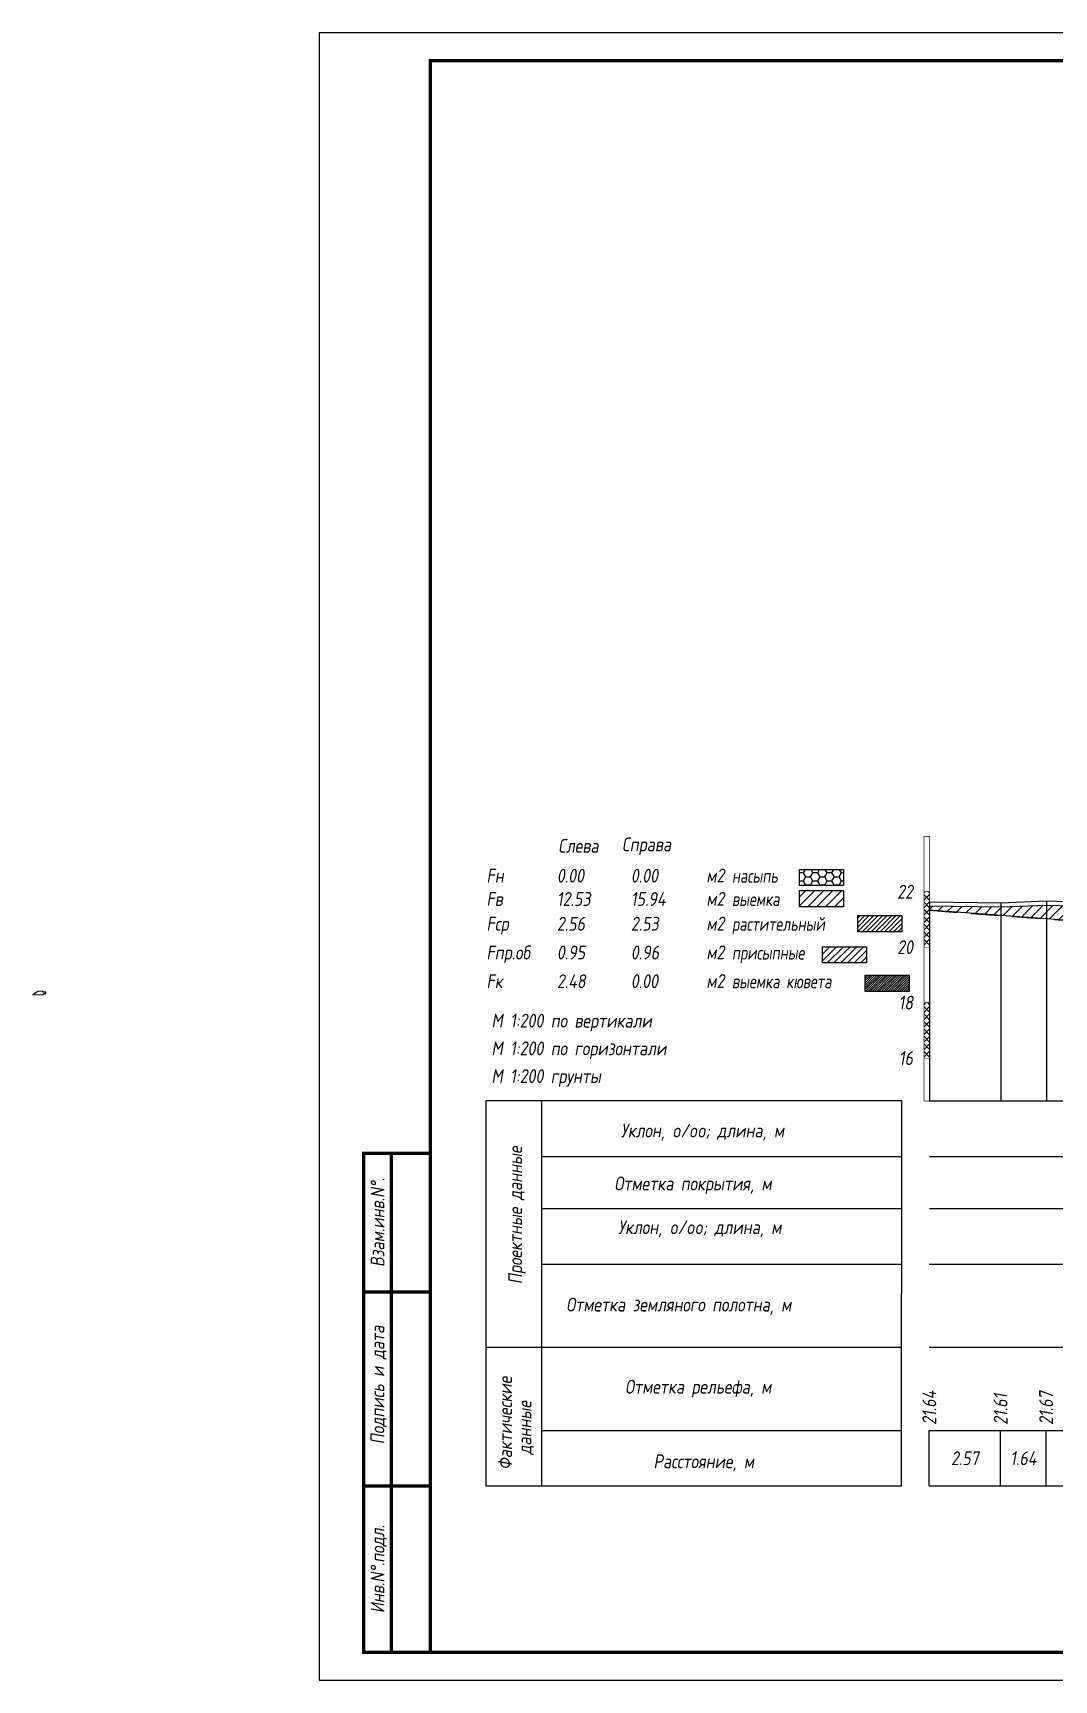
# Model space of a CAD drawing. Extents: x -717 to 1451, y -133302 to 233.
# Drawn here: x -81.7 to 102.4, y -106286.4 to -105989.4 of the extents above; entities that cross this region are included whole.
import ezdxf
from ezdxf.enums import TextEntityAlignment as Align

# ---------------------------------------------------------------- set-up
doc = ezdxf.new("R2010")
doc.units = 0
doc.linetypes.add('штриховая', pattern=[0.75, 0.5, -0.25])
for name, color, linetype in [('Зарамочное оформление', 7, 'Continuous'), ('Интерполированный поперечник', 2, 'Continuous'), ('Код_510', 7, 'Continuous'), ('Линейка абсолютных высот', 7, 'Continuous'), ('Объем выемки', 7, 'Continuous'), ('Объем кюветов', 7, 'Continuous'), ('Объем насыпи', 7, 'Continuous'), ('Объем присыпных обочин', 7, 'Continuous'), ('Объем срезки растительного слоя', 7, 'Continuous'), ('Объём_2650', 7, 'Continuous'), ('Таблица', 7, 'Continuous'), ('Черный поперечник', 3, 'Continuous')]:
    doc.layers.add(name, color=color, linetype=linetype)
for name, color, linetype, true_color in [('Контур_2570', 7, 'Continuous', 0x80ff00), ('Объём_2563', 7, 'Continuous', 0xff8000), ('Объём_2570', 7, 'Continuous', 0x80ff00), ('Объём_2600', 7, 'Continuous', 0x808000), ('Объём_2620', 2, 'Continuous', 0xffff00)]:
    doc.layers.add(name, color=color, linetype=linetype, true_color=true_color)
doc.styles.add('М', font='romand.shx', dxfattribs={"width": 0.8, "oblique": 10, "height": 2.5})
pattern_1 = [(45.0000013, (0, 0), (-0.6735192404, 0.673519211), []), (135.0000003, (0, 0), (-0.673519222, -0.67351923), [])]

# ---------------------------------------------------------------- blocks, each defined once
blk = doc.blocks.new('условные обозначения')
at = {"layer": 'Объём_2563'}
h = blk.add_hatch(dxfattribs=at)
h.set_pattern_fill('ANSI31', color=256, scale=0.3)
h.set_pattern_definition([(45, (-34.5, -100.5), (-0.673519, 0.673519), [])])
h.paths.add_polyline_path([(18.26, 7.53), (27.08, 7.53), (27.08, 4.62), (18.26, 4.62)])
at = {"layer": 'Объём_2570'}
h = blk.add_hatch(dxfattribs=at)
h.set_pattern_fill('ANSI31', color=3, scale=0.2)
h.set_pattern_definition([(45, (-32.9034, -100.5), (-0.4490128, 0.4490128), [])])
h.paths.add_polyline_path([(25.29, 13.16), (34.12, 13.16), (34.12, 10.25), (25.29, 10.25)])
at = {"layer": 'Объём_2600'}
h = blk.add_hatch(dxfattribs=at)
h.set_pattern_fill('ANSI31', color=6, scale=0.4)
h.set_pattern_definition([(45, (-34.5, -100.5), (-0.898026, 0.898026), [])])
h.paths.add_polyline_path([(13.63, 17.67), (22.46, 17.67), (22.46, 14.76), (13.63, 14.76)])
at = {"layer": 'Объём_2620'}
h = blk.add_hatch(dxfattribs=at)
h.set_pattern_fill('ANSI31', color=2, scale=0.1)
h.set_pattern_definition([(45, (-33.755, -100.5), (-0.2245064, 0.2245064), [])])
h.paths.add_polyline_path([(26.75, 2.41), (35.57, 2.41), (35.57, -0.5), (26.75, -0.5)])
at = {"layer": 'Объём_2650'}
h = blk.add_hatch(dxfattribs=at)
h.set_pattern_fill('HONEY', color=5, scale=0.3)
h.set_pattern_definition([(0, (-34.5, -100.5), (1.42875, 0.824889), [0.9525, -1.905]), (120, (-34.5, -100.5), (-1.42875, 0.824889), [0.9525, -1.905]), (60, (-34.5, -100.5), (3e-09, 1.6497784), [-1.905, 0.9525])])
h.paths.add_polyline_path([(13.63, 21.49), (22.46, 21.49), (22.46, 18.58), (13.63, 18.58)])
at = {"layer": 'Объём_2563'}
blk.add_lwpolyline([(18.26, 7.53), (27.08, 7.53), (27.08, 4.62), (18.26, 4.62)], close=True, dxfattribs=at)
at = {"layer": 'Объём_2620', "color": 2}
blk.add_lwpolyline([(26.75, 2.41), (35.57, 2.41), (35.57, -0.5), (26.75, -0.5)], close=True, dxfattribs=at)
at = {"layer": 'Объём_2650', "color": 5}
blk.add_lwpolyline([(13.63, 21.49), (22.46, 21.49), (22.46, 18.58), (13.63, 18.58)], close=True, dxfattribs=at)
at = {"layer": 'Объём_2650', "color": 6}
blk.add_lwpolyline([(13.63, 17.67), (22.46, 17.67), (22.46, 14.76), (13.63, 14.76)], close=True, dxfattribs=at)
at = {"layer": 'Объём_2650', "color": 3}
blk.add_lwpolyline([(25.29, 13.16), (34.12, 13.16), (34.12, 10.25), (25.29, 10.25)], close=True, dxfattribs=at)
at = {"layer": 'Объем насыпи', "color": 1, "style": 'М', "oblique": 10, "width": 0.8}
for s, p in [('насыпь', (0.09, 19.09)), ('выемка', (0.09, 14.89)), ('растительный', (0.09, 10.42)), ('присыпные', (0.09, 5.24)), ('выемка кювета', (0.09, 0.06))]:
    blk.add_text(s, height=2.5, dxfattribs=at).set_placement(p)

msp = doc.modelspace()

# ---------------------------------------------------------------- hatches: boundary and pattern name
at = {"layer": 'Линейка абсолютных высот'}
h = msp.add_hatch(dxfattribs=at)
h.set_pattern_fill('ANSI37', scale=0.3, style=0)
h.set_pattern_definition(pattern_1)
h.paths.add_polyline_path([(80, -106154.275), (80, -106144.275), (79, -106144.275), (79, -106154.275)])
h = msp.add_hatch(dxfattribs=at)
h.set_pattern_fill('ANSI37', scale=0.3, style=0)
h.set_pattern_definition(pattern_1)
h.paths.add_polyline_path([(80, -106174.275), (80, -106164.275), (79, -106164.275), (79, -106174.275)])
at = {"layer": 'Объём_2600'}
h = msp.add_hatch(dxfattribs=at)
h.set_pattern_fill('ANSI31', color=6, scale=0.4)
h.paths.add_polyline_path([(80, -106146.823), (92.85, -106147), (101.057, -106146.682), (108.177, -106146.9), (109.62, -106146.829), (111.445, -106148.988), (112.55, -106149.834), (113.894, -106149.759), (114.813, -106149.718), (116.501, -106147.387), (117.503, -106146.461), (118.839, -106146.198), (119.09, -106145.797), (120.869, -106145.294), (122.053, -106145.191), (136.515, -106142.498), (136.606, -106142.634), (136.987, -106143.263), (146.91, -106143.042), (189.874, -106142.251), (190.305, -106142.262), (190.305, -106145.037), (128.807, -106146.882), (122.937, -106150.796), (80, -106147.621)])

# ---------------------------------------------------------------- linework, layer by layer
at = {"layer": 'Интерполированный поперечник', "linetype": 'штриховая', "ltscale": 10, "flags": 128}
msp.add_lwpolyline([(80, -106147.621), (299.479, -106163.848)], dxfattribs=at)
at = {"layer": 'Код_510'}
for p, q in [((79.946, -106251.421), (79.946, -106241.421)), ((92.795, -106251.421), (92.795, -106241.421)), ((101.003, -106251.421), (101.003, -106241.421))]:
    msp.add_line(p, q, dxfattribs=at)
at = {"layer": 'Контур_2570', "flags": 128}
msp.add_lwpolyline([(80, -106146.823), (92.85, -106147), (101.057, -106146.682), (108.177, -106146.9)], dxfattribs=at)
at = {"layer": 'Линейка абсолютных высот', "color": 7, "const_width": 0.1, "flags": 128}
for points in [[(80, -106144.275), (80, -106134.275), (79, -106134.275), (79, -106144.275), (80, -106144.275)], [(80, -106154.275), (80, -106144.275), (79, -106144.275), (79, -106154.275), (80, -106154.275)], [(80, -106164.275), (80, -106154.275), (79, -106154.275), (79, -106164.275), (80, -106164.275)], [(80, -106174.275), (80, -106164.275), (79, -106164.275), (79, -106174.275), (80, -106174.275)], [(80, -106182), (80, -106174.275), (79, -106174.275), (79, -106182), (80, -106182)]]:
    msp.add_lwpolyline(points, dxfattribs=at)
at = {"layer": 'Объём_2563', "color": 250, "flags": 128}
msp.add_lwpolyline([(-79.698, -106162.646), (-79.398, -106162.64), (-79.398, -106162.371), (-79.898, -106162.371), (-79.898, -106162.23), (-80.798, -106162.266), (-81.698, -106162.866), (-79.881, -106162.83), (-79.698, -106162.646)], dxfattribs=at)
at = {"layer": 'Объём_2650', "color": 6, "flags": 128}
for points in [[(80, -106146.823), (80, -106146.823), (80, -106146.823), (92.85, -106147), (101.057, -106146.682), (108.177, -106146.9)], [(122.937, -106150.796), (80, -106147.621), (80, -106146.823), (80, -106146.823)]]:
    msp.add_lwpolyline(points, dxfattribs=at)
at = {"layer": 'Таблица'}
for p, q in [((80, -106182), (299.479, -106182)), ((80, -106192), (299.479, -106192)), ((80, -106201.421), (299.479, -106201.421)), ((79.946, -106211.421), (299.425, -106211.421)), ((79.946, -106226.421), (299.425, -106226.421)), ((79.946, -106241.421), (299.425, -106241.421)), ((79.946, -106251.421), (299.425, -106251.421))]:
    msp.add_line(p, q, dxfattribs=at)
at = {"layer": 'Таблица', "linetype": 'Continuous', "flags": 128}
for points in [[(0, -106182), (-0.054, -106251.421)], [(75, -106182), (0, -106182)], [(10, -106182), (10, -106251.421)], [(74.946, -106251.421), (75, -106182)], [(10, -106192), (75, -106192)], [(10, -106201.421), (75, -106201.421)], [(9.946, -106211.421), (74.946, -106211.421)], [(-0.054, -106226.421), (74.946, -106226.421)], [(9.946, -106241.421), (74.946, -106241.421)], [(-0.054, -106251.421), (74.946, -106251.421)]]:
    msp.add_lwpolyline(points, dxfattribs=at)
at = {"layer": 'Черный поперечник', "color": 7}
for p, q in [((80, -106146.073), (80, -106182)), ((92.85, -106146.25), (92.85, -106182)), ((101.057, -106145.932), (101.057, -106182))]:
    msp.add_line(p, q, dxfattribs=at)
at = {"layer": 'Черный поперечник', "flags": 128}
msp.add_lwpolyline([(80, -106146.073), (92.85, -106146.25), (101.057, -106145.932), (108.177, -106146.15)], dxfattribs=at)

# ---------------------------------------------------------------- block references
at = {"layer": 'Объём_2570', "xscale": 0.9}
msp.add_blockref('условные обозначения', (44.274, -106161.742), dxfattribs=at)

# ---------------------------------------------------------------- texts
at = {"style": 'М', "oblique": 10, "width": 0.8}
msp.add_text('М 1:200 грунты', height=2.5, dxfattribs=at).set_placement((0.973, -106178.769))
at = {"layer": 'Код_510', "style": 'М', "oblique": 10, "width": 0.8}
for s, p in [('21.64', (79.946, -106240.421)), ('21.61', (92.795, -106240.421)), ('21.67', (101.003, -106240.421))]:
    msp.add_text(s, height=2.5, rotation=90, dxfattribs=at).set_placement(p, align=Align.MIDDLE_LEFT)
for s, p in [('2.57', (86.37, -106246.421)), ('1.64', (96.899, -106246.421))]:
    msp.add_text(s, height=2.5, dxfattribs=at).set_placement(p, align=Align.MIDDLE_CENTER)
at = {"layer": 'Линейка абсолютных высот', "style": 'М', "oblique": 10, "width": 0.8}
for s, p in [('22', (77, -106144.275)), ('20', (77, -106154.275)), ('18', (77, -106164.275)), ('16', (77, -106174.275))]:
    msp.add_text(s, height=2.5, dxfattribs=at).set_placement(p, align=Align.MIDDLE_RIGHT)
at = {"layer": 'Объем выемки', "style": 'М', "oblique": 10, "width": 0.8}
for s, p in [('Fв', (0.085, -106146.835)), ('12.53', (12.785, -106146.835)), ('15.94', (26.126, -106146.835)), ('м2', (39.731, -106146.802))]:
    msp.add_text(s, height=2.5, dxfattribs=at).set_placement(p)
at = {"layer": 'Объем кюветов', "style": 'М', "oblique": 10, "width": 0.8}
for s, p in [('Fк', (0.085, -106161.66)), ('2.48', (12.785, -106161.66)), ('0.00', (26.126, -106161.66)), ('м2', (39.731, -106161.627))]:
    msp.add_text(s, height=2.5, dxfattribs=at).set_placement(p)
at = {"layer": 'Объем насыпи', "style": 'М', "oblique": 10, "width": 0.8}
for s, p in [('Слева', (13.029, -106137.249)), ('Справа', (24.522, -106136.982)), ('Fн', (0.085, -106142.63)), ('0.00', (12.785, -106142.63)), ('0.00', (26.126, -106142.63)), ('м2', (39.731, -106142.597))]:
    msp.add_text(s, height=2.5, dxfattribs=at).set_placement(p)
at = {"layer": 'Объем присыпных обочин', "style": 'М', "oblique": 10, "width": 0.8}
for s, p in [('Fпр.об', (0.085, -106156.481)), ('0.95', (12.785, -106156.481)), ('0.96', (26.126, -106156.481)), ('м2', (39.731, -106156.448))]:
    msp.add_text(s, height=2.5, dxfattribs=at).set_placement(p)
at = {"layer": 'Объем срезки растительного слоя', "style": 'М', "oblique": 10, "width": 0.8}
for s, p in [('Fср', (0.085, -106151.303)), ('2.56', (12.785, -106151.303)), ('2.53', (26.126, -106151.303)), ('м2', (39.731, -106151.269))]:
    msp.add_text(s, height=2.5, dxfattribs=at).set_placement(p)
at = {"layer": 'Таблица', "style": 'М', "oblique": 10, "width": 0.8}
for s, p in [('М 1:200 по вертикали', (0.973, -106168.769)), ('М 1:200 по горизонтали', (0.973, -106173.769)), ('Уклон, o/oo; длина, м', (24.315, -106188.584)), ('Отметка покрытия, м', (23.148, -106198.139)), ('Уклон, o/oo; длина, м', (23.824, -106206.017)), ('Отметка земляного полотна, м', (14.462, -106219.965)), ('Отметка рельефа, м', (25.077, -106234.777)), ('Расстояние, м', (30.202, -106248.23))]:
    msp.add_text(s, height=2.5, dxfattribs=at).set_placement(p)
for s, p in [('Проектные данные ', (6.519, -106215.046)), ('Фактические ', (4.698, -106248.501)), ('данные', (8.204, -106245.796))]:
    msp.add_text(s, height=2.5, rotation=90, dxfattribs=at).set_placement(p)

# ---------------------------------------------------------------- wipeouts: each hides what was drawn before it
msp.add_wipeout([(-10.054, -106191.421), (-22.054, -106191.421), (-22.054, -106281.421), (-10.054, -106281.421)]).dxf.layer = 'Зарамочное оформление'

# ---------------------------------------------------------------- next in the draw order: linework, layer by layer
at = {"flags": 128}
msp.add_lwpolyline([(-30.054, -106286.421), (389.946, -106286.421), (389.946, -105989.421), (-30.054, -105989.421)], close=True, dxfattribs=at)
at = {"const_width": 0.6, "flags": 128}
msp.add_lwpolyline([(-10.054, -106281.421), (384.946, -106281.421), (384.946, -105994.421), (-10.054, -105994.421)], close=True, dxfattribs=at)
at = {"layer": 'Зарамочное оформление', "linetype": 'Continuous', "lineweight": -3, "const_width": 0.6, "flags": 128}
for points in [[(-10.054, -106281.421), (-22.054, -106281.421), (-22.054, -106191.421), (-10.054, -106191.421)], [(-17.054, -106281.421), (-17.054, -106191.421)], [(-22.054, -106216.421), (-10.054, -106216.421)], [(-22.054, -106251.421), (-10.054, -106251.421)]]:
    msp.add_lwpolyline(points, dxfattribs=at)

# ---------------------------------------------------------------- next in the draw order: texts
at = {"layer": 'Зарамочное оформление', "lineweight": 15, "style": 'М', "oblique": 10, "width": 0.8}
for s, p in [('Взам.инв.N%%d.', (-19.554, -106203.921)), ('Подпись и дата', (-19.572, -106233.227)), ('Инв.N%%d.подл.', (-19.554, -106266.421))]:
    msp.add_text(s, height=2.5, rotation=90, dxfattribs=at).set_placement(p, align=Align.MIDDLE_CENTER)

doc.saveas('drawing.dxf')
